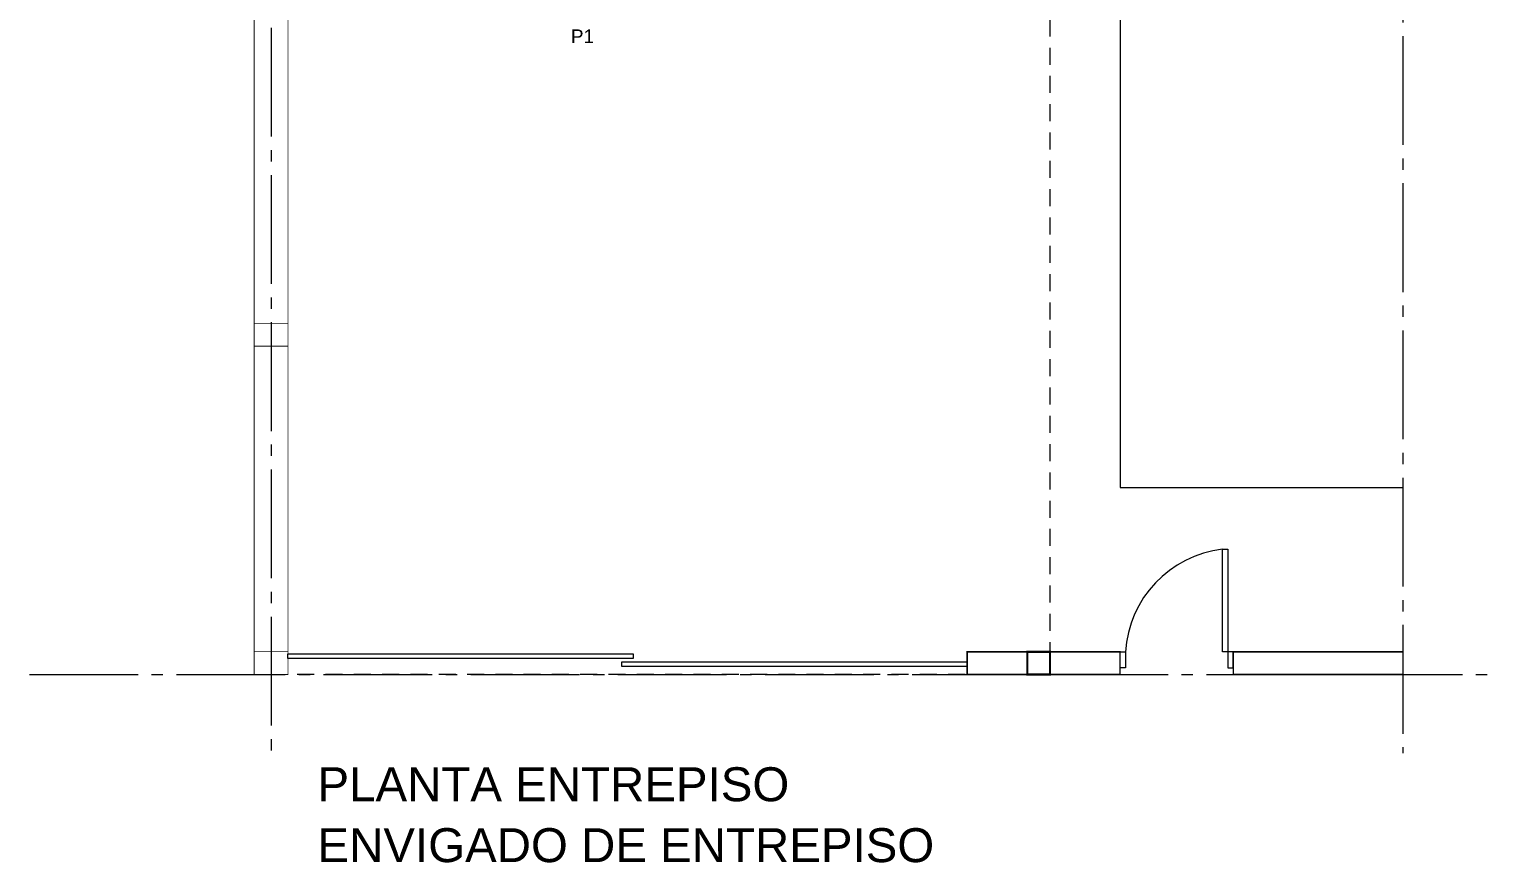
# Model space of a CAD drawing. Header units: millimetres. Extents: x 2924 to 6397, y 1555 to 1704.
# Drawn here: x 6384.51 to 6397.47, y 1610.86 to 1618.22 of the extents above; entities that cross this region are included whole.
import ezdxf

# ---------------------------------------------------------------- set-up
doc = ezdxf.new("R2010")
doc.units = ezdxf.units.MM
for name, pattern in [('ACAD_ISO04W100', [30, 24, -3, 0, -3]), ('CONTINUA', [200, 100, 100]), ('DASHED', [0.75, 0.5, -0.25])]:
    doc.linetypes.add(name, pattern=pattern)
for name, color, linetype in [('EJES', 8, 'Continuous'), ('P0- COLUMNAS HºAº', 7, 'Continuous'), ('P0-CARPINTERIAS', 7, 'Continuous'), ('P0-MAMPOSTERIA LADRILLO', 7, 'Continuous'), ('P0-PROYECCION', 7, 'Continuous'), ('P0-SOLADOS', 7, 'Continuous'), ('P0-TEXTOS', 7, 'Continuous'), ('P1-MUROS', 7, 'Continuous')]:
    doc.layers.add(name, color=color, linetype=linetype)
doc.styles.add('Arial02.5', font='arial.ttf', dxfattribs={"width": 0.8, "height": 0.025})

msp = doc.modelspace()

# ---------------------------------------------------------------- linework, layer by layer
at = {"layer": 'EJES', "color": 8, "linetype": 'ACAD_ISO04W100', "lineweight": 0, "ltscale": 0.04}
for points in [[(6386.641, 1644.2319), (6386.641, 1611.8279)], [(6396.641, 1644.1592), (6396.641, 1611.8279)], [(6384.5058, 1612.5216), (6397.4688, 1612.5216)]]:
    msp.add_lwpolyline(points, dxfattribs=at)
at = {"layer": 'P0- COLUMNAS HºAº', "color": 8, "lineweight": 0}
for points, const_width in [([(6386.7911, 1615.6227), (6386.791, 1615.4205), (6386.4918, 1615.4205), (6386.492, 1615.6227)], 0.008), ([(6386.7908, 1612.7238), (6386.7906, 1612.5216), (6386.4914, 1612.5216), (6386.4916, 1612.7238)], 0.008), ([(6393.3226, 1612.7216), (6393.5226, 1612.7216), (6393.5226, 1612.5216), (6393.3226, 1612.5216)], 0.02)]:
    msp.add_lwpolyline(points, close=True, dxfattribs=dict(at, const_width=const_width))
at = {"layer": 'P0-CARPINTERIAS', "color": 8, "linetype": 'CONTINUA', "lineweight": 0}
msp.add_lwpolyline([(6395.0475, 1613.6272), (6395.0946, 1613.6272), (6395.0946, 1612.58), (6395.1418, 1612.58), (6395.1418, 1612.7216), (6395.0474, 1612.7216), (6395.0475, 1613.6272, 0.3635547), (6394.1891, 1612.7216), (6394.1891, 1612.58), (6394.1418, 1612.58), (6394.1418, 1612.7216), (6394.1891, 1612.7216)], format="xyb", dxfattribs=at)
for points in [[(6386.7908, 1612.7038), (6389.7908, 1612.7038), (6389.8408, 1612.7038), (6389.8408, 1612.6638), (6386.7906, 1612.6638)], [(6389.741, 1612.6326), (6392.741, 1612.6326), (6392.791, 1612.6326), (6392.791, 1612.5926), (6389.7409, 1612.5926)]]:
    msp.add_lwpolyline(points, close=True, dxfattribs=at)
at = {"layer": 'P0-MAMPOSTERIA LADRILLO', "color": 8, "lineweight": 0}
for points, const_width in [([(6386.7906, 1618.5216), (6386.491, 1618.5216), (6386.491, 1612.5216), (6386.7906, 1612.5216)], 0.008), ([(6393.3248, 1612.7216), (6392.7906, 1612.7216), (6392.7906, 1612.5216), (6393.3248, 1612.5216)], 0.013), ([(6394.1418, 1612.7216), (6393.5248, 1612.7216), (6393.5248, 1612.5216), (6394.1418, 1612.5216)], 0.013)]:
    msp.add_lwpolyline(points, close=True, dxfattribs=dict(at, const_width=const_width))
at = {"layer": 'P0-MAMPOSTERIA LADRILLO', "color": 8, "lineweight": 0, "const_width": 0.013}
msp.add_lwpolyline([(6396.641, 1612.5216), (6395.1418, 1612.5216), (6395.1418, 1612.7216), (6396.641, 1612.7216), (6396.641, 1612.5216)], dxfattribs=at)
at = {"layer": 'P0-PROYECCION', "color": 8, "linetype": 'DASHED', "lineweight": 0, "ltscale": 0.3}
msp.add_lwpolyline([(6393.5228, 1620.3066), (6393.5228, 1612.5216), (6393.5228, 1612.5216), (6386.7906, 1612.5216)], dxfattribs=at)
at = {"layer": 'P0-SOLADOS', "color": 8, "lineweight": 0}
msp.add_lwpolyline([(6386.6411, 1631.0331), (6386.6409, 1631.2106), (6394.1418, 1631.2106), (6394.1418, 1614.1716), (6396.641, 1614.1716)], dxfattribs=at)

# ---------------------------------------------------------------- texts
at = {"layer": 'P0-TEXTOS', "color": 8, "lineweight": 0, "style": 'Arial02.5'}
msp.add_text('P1', height=0.12, dxfattribs=at).set_placement((6389.29, 1618.0975))
at = {"layer": 'P1-MUROS', "color": 8, "lineweight": 0, "style": 'Arial02.5'}
for s, p in [('PLANTA ENTREPISO', (6387.0513, 1611.4027)), ('ENVIGADO DE ENTREPISO', (6387.0513, 1610.8649))]:
    msp.add_text(s, height=0.3, dxfattribs=at).set_placement(p)

doc.saveas('drawing.dxf')
